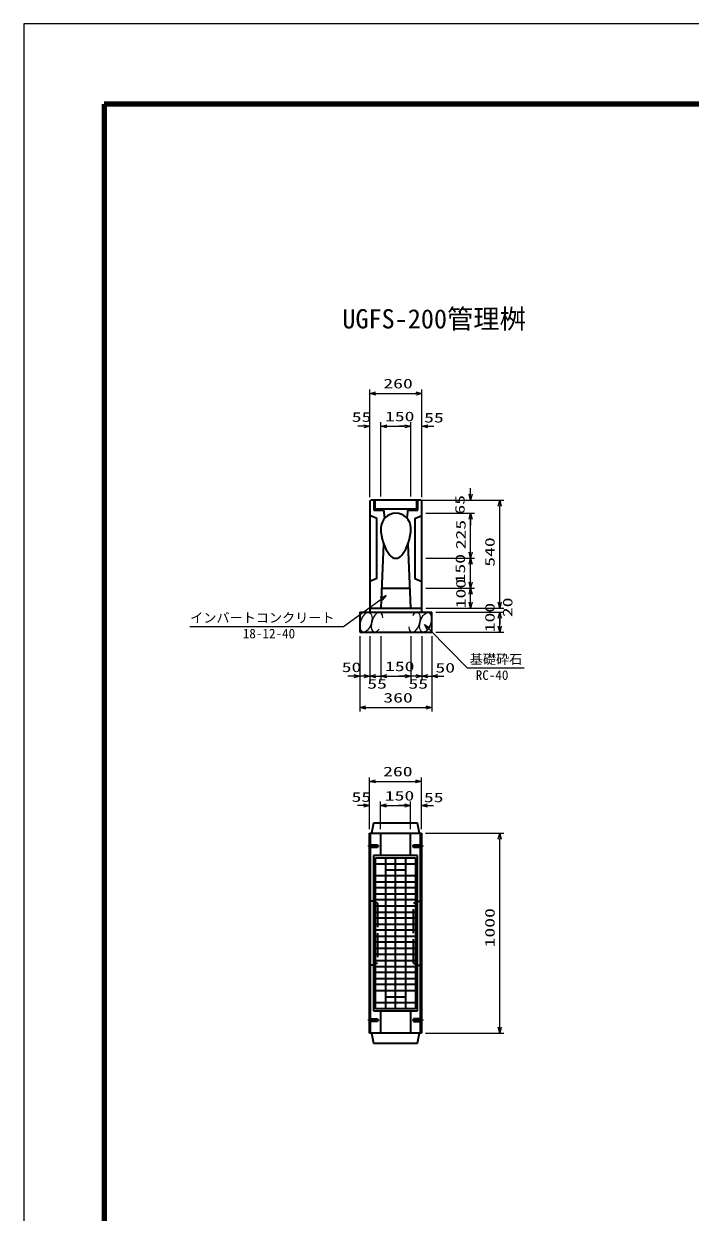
# Model space of a CAD drawing. Units: millimetres on the paper. Extents: x 0 to 841, y 0 to 594.
# Drawn here: x 0 to 166.6, y 297 to 594 of the extents above; entities that cross this region are included whole.
import ezdxf
from ezdxf.enums import TextEntityAlignment as Align

# ---------------------------------------------------------------- set-up
doc = ezdxf.new("R2010")
doc.units = ezdxf.units.MM
doc.linetypes.add('DASHED', pattern=[7.5, 6, -1.5])
doc.linetypes.add('USER1', pattern=[18.5, 12, -1.5, 3.5, -1.5])
for name, color, linetype, lineweight in [('D-BMK（構造物基準線）', 2, 'USER1', 18), ('D-STR-DIM（寸法）', 7, 'Continuous', 13), ('D-STR-HTXT(基礎砕石-旗)', 7, 'Continuous', 13), ('D-STR-HTXT（旗上げ）', 7, 'Continuous', 13), ('D-STR-STRF(グリ)', 7, 'Continuous', 25), ('D-STR（構造物）', 1, 'Continuous', 35), ('D-TTL-LINE（区切線）', 7, 'Continuous', 18), ('D-TTL（外枠）', 2, 'Continuous', 140)]:
    doc.layers.add(name, color=color, linetype=linetype, lineweight=lineweight)
doc.layers.add('D-STR-TXT(文字)', color=7, linetype='Continuous')
doc.styles.add('ＭＳ ゴシック', font='')
doc.styles.get('ＭＳ ゴシック').set_extended_font_data('MS Gothic')

# ---------------------------------------------------------------- blocks, each defined once
blk = doc.blocks.new('_Open30')
at = {"color": 7, "linetype": 'Continuous', "lineweight": 13}
for p, q in [((-1, 0.2679), (0, 0)), ((0, 0), (-1, -0.2679)), ((0, 0), (-1, 0))]:
    blk.add_line(p, q, dxfattribs=at)

msp = doc.modelspace()

# ---------------------------------------------------------------- linework, layer by layer
at = {"layer": 'D-BMK（構造物基準線）'}
for p, q in [((88.833, 388.475), (85.984, 388.475)), ((99.908, 388.475), (97.059, 388.475)), ((88.833, 344.975), (85.984, 344.975)), ((99.908, 344.975), (97.059, 344.975))]:
    msp.add_line(p, q, dxfattribs=at)
at = {"layer": 'D-STR-DIM（寸法）'}
for p, q in [((86.497, 494.408), (86.497, 502.617)), ((99.497, 494.408), (99.497, 502.617)), ((87.997, 501.617), (97.997, 501.617)), ((84.997, 493.408), (83.497, 493.408)), ((86.497, 475.676), (86.497, 494.408)), ((89.247, 475.871), (89.247, 494.408)), ((89.247, 475.84), (89.247, 494.408)), ((90.747, 493.408), (92.247, 493.408)), ((90.747, 493.408), (95.247, 493.408)), ((95.247, 493.408), (93.747, 493.408)), ((96.747, 475.84), (96.747, 494.408)), ((96.747, 475.871), (96.747, 494.408)), ((99.497, 475.676), (99.497, 494.408)), ((100.997, 493.408), (102.497, 493.408)), ((111.689, 476.426), (111.689, 477.926)), ((99.497, 474.926), (112.689, 474.926)), ((102.247, 474.929), (119.95, 474.929)), ((118.95, 449.426), (118.95, 473.429)), ((100.497, 471.675), (112.689, 471.675)), ((100.497, 471.675), (112.689, 471.675)), ((111.689, 461.926), (111.689, 470.175)), ((111.689, 470.175), (111.689, 468.675)), ((100.497, 460.426), (112.689, 460.426)), ((100.497, 460.426), (112.689, 460.426)), ((111.689, 454.426), (111.689, 458.926)), ((100.497, 452.926), (112.689, 452.926)), ((100.497, 452.926), (112.689, 452.926)), ((111.689, 449.426), (111.689, 451.426)), ((118.95, 449.426), (118.95, 450.926)), ((100.497, 447.926), (119.95, 447.926)), ((100.497, 447.926), (119.95, 447.926)), ((100.497, 447.926), (112.689, 447.926)), ((102.997, 446.926), (119.95, 446.926)), ((102.997, 446.926), (119.95, 446.926)), ((118.95, 443.426), (118.95, 445.426)), ((118.95, 445.426), (118.95, 443.926)), ((83.997, 440.926), (83.997, 429.959)), ((86.497, 440.926), (86.497, 429.959)), ((86.497, 440.926), (86.497, 429.959)), ((89.247, 440.926), (89.247, 429.959)), ((89.247, 440.926), (89.247, 429.959)), ((96.747, 440.926), (96.747, 429.959)), ((96.747, 440.926), (96.747, 429.959)), ((99.497, 440.926), (99.497, 429.959)), ((99.497, 440.926), (99.497, 429.959)), ((101.997, 440.926), (101.997, 429.959)), ((102.997, 441.926), (119.95, 441.926)), ((82.497, 430.959), (80.997, 430.959)), ((84.997, 430.959), (83.497, 430.959)), ((87.997, 430.959), (89.497, 430.959)), ((90.747, 430.959), (92.247, 430.959)), ((90.747, 430.959), (95.247, 430.959)), ((95.247, 430.959), (93.747, 430.959)), ((97.997, 430.959), (96.497, 430.959)), ((100.997, 430.959), (102.497, 430.959)), ((103.497, 430.959), (104.997, 430.959)), ((83.997, 429.959), (83.997, 422.107)), ((101.997, 429.959), (101.997, 422.107)), ((85.497, 423.107), (100.497, 423.107)), ((86.446, 399.622), (86.446, 405.672)), ((87.946, 404.672), (97.946, 404.672)), ((99.446, 399.622), (99.446, 405.672)), ((84.946, 398.622), (83.446, 398.622)), ((86.446, 392.725), (86.446, 399.622)), ((89.196, 392.777), (89.196, 399.622)), ((89.196, 392.725), (89.196, 399.622)), ((90.696, 398.622), (92.196, 398.622)), ((90.696, 398.622), (95.196, 398.622)), ((95.196, 398.622), (93.696, 398.622)), ((96.696, 392.725), (96.696, 399.622)), ((96.696, 392.762), (96.696, 399.622)), ((99.446, 392.695), (99.446, 399.622)), ((100.946, 398.622), (102.446, 398.622)), ((100.446, 391.725), (119.95, 391.725)), ((118.95, 343.225), (118.95, 390.225)), ((100.446, 341.725), (119.95, 341.725))]:
    msp.add_line(p, q, dxfattribs=at)
at = {"layer": 'D-STR-HTXT(基礎砕石-旗)'}
msp.add_lwpolyline([(125.041, 432.953), (110.937, 432.953), (101.214, 442.77)], dxfattribs=at)
at = {"layer": 'D-STR-HTXT（旗上げ）'}
msp.add_lwpolyline([(41.489, 443.339), (79.934, 443.339), (89.364, 450.248)], dxfattribs=at)
at = {"layer": 'D-STR-STRF(グリ)'}
for centre, major_axis in [((85.572, 444.449), (0.79, 2.421)), ((100.421, 444.402), (-0.79, -2.421))]:
    msp.add_ellipse(centre, major_axis=major_axis, ratio=0.5139, dxfattribs=at)
for centre, major_axis in [((88.313, 444.449), (0.79, 2.421)), ((97.681, 444.402), (-0.79, -2.421))]:
    msp.add_ellipse(centre, major_axis=major_axis, ratio=0.5139, start_param=5.3575563, end_param=10.3750652, dxfattribs=at)
at = {"layer": 'D-STR（構造物）'}
for p, q in [((86.497, 474.676), (86.747, 474.926)), ((86.497, 474.676), (86.497, 446.926)), ((99.247, 474.926), (86.747, 474.926)), ((87.497, 474.926), (87.497, 472.426)), ((87.497, 474.926), (87.497, 472.426)), ((87.497, 472.426), (89.997, 472.426)), ((87.797, 472.726), (87.797, 474.926)), ((98.197, 472.726), (87.797, 472.726)), ((89.997, 472.426), (89.997, 472.726)), ((90.239, 470.467), (90.022, 472.726)), ((95.972, 472.726), (95.754, 470.467)), ((98.197, 472.726), (95.972, 472.726)), ((95.997, 472.726), (95.997, 472.426)), ((95.997, 472.426), (98.497, 472.426)), ((98.197, 474.926), (98.197, 472.726)), ((98.497, 472.426), (98.497, 474.926)), ((99.497, 474.676), (99.247, 474.926)), ((99.497, 446.926), (99.497, 474.676)), ((88.247, 470.406), (86.497, 471.156)), ((88.247, 455.406), (88.247, 470.406)), ((97.747, 470.406), (99.497, 471.156)), ((97.747, 470.406), (97.747, 455.406)), ((89.926, 464.075), (89.247, 447.926)), ((96.747, 447.926), (96.067, 464.075)), ((88.247, 455.406), (86.497, 454.656)), ((97.747, 455.406), (99.497, 454.656)), ((89.457, 452.926), (96.536, 452.926)), ((83.997, 446.926), (101.997, 446.926)), ((83.997, 446.926), (83.997, 441.926)), ((86.497, 447.926), (99.497, 447.926)), ((101.997, 441.926), (101.997, 446.926)), ((83.997, 441.926), (101.997, 441.926)), ((87.446, 394.225), (86.946, 391.725)), ((98.446, 394.225), (87.446, 394.225)), ((98.946, 391.725), (98.446, 394.225)), ((86.446, 341.725), (86.446, 391.725)), ((86.446, 391.725), (99.446, 391.725)), ((86.696, 341.725), (86.696, 391.725)), ((99.196, 341.725), (99.196, 391.725)), ((99.446, 391.725), (99.446, 341.725)), ((87.446, 386.15), (87.446, 347.3)), ((98.446, 386.15), (87.446, 386.15)), ((98.446, 347.3), (98.446, 386.15)), ((87.946, 385.6), (97.946, 385.6)), ((87.946, 347.85), (87.946, 385.6)), ((87.946, 384.09), (97.946, 384.09)), ((90.446, 385.6), (90.446, 347.85)), ((92.946, 347.85), (92.946, 385.6)), ((95.446, 385.6), (95.446, 347.85)), ((97.946, 385.6), (97.946, 347.85)), ((97.946, 381.07), (87.946, 381.07)), ((90.446, 382.58), (95.446, 382.58)), ((87.946, 379.56), (97.946, 379.56)), ((97.946, 378.05), (87.946, 378.05)), ((87.946, 376.54), (97.946, 376.54)), ((97.946, 375.03), (87.946, 375.03)), ((97.946, 373.52), (87.946, 373.52)), ((87.946, 372.01), (97.946, 372.01)), ((97.946, 370.5), (87.946, 370.5)), ((87.946, 368.99), (97.946, 368.99)), ((97.946, 367.48), (87.946, 367.48)), ((87.946, 365.97), (97.946, 365.97)), ((97.946, 364.46), (87.946, 364.46)), ((87.946, 362.95), (97.946, 362.95)), ((97.946, 361.44), (87.946, 361.44)), ((87.946, 359.93), (97.946, 359.93)), ((87.946, 358.42), (97.946, 358.42)), ((97.946, 356.91), (87.946, 356.91)), ((87.946, 355.4), (97.946, 355.4)), ((97.946, 353.89), (87.946, 353.89)), ((87.946, 352.38), (97.946, 352.38)), ((90.446, 350.87), (95.446, 350.87)), ((97.946, 349.36), (87.946, 349.36)), ((97.946, 347.85), (87.946, 347.85)), ((87.446, 347.3), (98.446, 347.3)), ((99.446, 341.725), (86.446, 341.725)), ((86.946, 341.725), (87.446, 339.225)), ((98.446, 339.225), (98.946, 341.725)), ((87.446, 339.225), (98.446, 339.225))]:
    msp.add_line(p, q, dxfattribs=at)
at = {"layer": 'D-STR（構造物）', "linetype": 'DASHED'}
for p, q in [((89.196, 391.725), (89.196, 386.256)), ((96.696, 386.256), (96.696, 391.725)), ((86.446, 388.825), (88.446, 388.825)), ((88.446, 388.125), (86.446, 388.125)), ((88.446, 388.825), (88.446, 388.125)), ((97.446, 388.825), (99.446, 388.825)), ((97.446, 388.125), (97.446, 388.825)), ((99.446, 388.125), (97.446, 388.125)), ((88.446, 374.225), (86.446, 374.975)), ((88.446, 374.225), (88.446, 359.225)), ((97.446, 374.225), (99.446, 374.975)), ((97.446, 359.225), (97.446, 374.225)), ((88.446, 359.225), (86.446, 358.475)), ((97.446, 359.225), (99.446, 358.475)), ((86.446, 345.325), (88.446, 345.325)), ((88.446, 344.625), (86.446, 344.625)), ((88.446, 345.325), (88.446, 344.625)), ((89.196, 347.3), (89.196, 341.725)), ((96.696, 347.3), (96.696, 341.725)), ((99.446, 345.325), (97.446, 345.325)), ((97.446, 345.325), (97.446, 344.625)), ((97.446, 344.625), (99.446, 344.625))]:
    msp.add_line(p, q, dxfattribs=at)
at = {"layer": 'D-STR（構造物）'}
for centre, radius, start, end in [((92.997, 467.926), 3.75, 0, 180), ((100.497, 467.926), 11.25, 180, 216.86989), ((85.497, 467.926), 11.25, 323.13008, 359.99998), ((92.997, 462.301), 1.875, 216.86978, 323.12999)]:
    msp.add_arc(centre, radius, start, end, dxfattribs=at)
at = {"layer": 'D-TTL-LINE（区切線）'}
for p, q in [((841, 594), (0, 594)), ((0, 594), (0, 0))]:
    msp.add_line(p, q, dxfattribs=at)
at = {"layer": 'D-TTL（外枠）'}
for p, q in [((820.9, 573.9), (20.1, 573.9)), ((20.1, 573.9), (20.1, 20.1))]:
    msp.add_line(p, q, dxfattribs=at)

# ---------------------------------------------------------------- block references
at = {"layer": 'D-STR-DIM（寸法）', "xscale": 1.5, "yscale": 1.5}
for p, rotation in [((86.497, 501.617), 180), ((89.247, 493.408), 180), ((89.247, 493.408), 180), ((99.497, 493.408), 180), ((111.689, 474.926), 270), ((118.95, 474.929), 90), ((111.689, 471.675), 90), ((111.689, 471.675), 90), ((111.689, 460.426), 270), ((111.689, 460.426), 90), ((111.689, 452.926), 270), ((111.689, 452.926), 90), ((111.689, 447.926), 270), ((118.95, 447.926), 270), ((118.95, 447.926), 270), ((118.95, 446.926), 90), ((118.95, 446.926), 90), ((118.95, 441.926), 270), ((86.497, 430.959), 180), ((89.247, 430.959), 180), ((89.247, 430.959), 180), ((99.497, 430.959), 180), ((101.997, 430.959), 180), ((83.997, 423.107), 180), ((86.446, 404.672), 180), ((89.196, 398.622), 180), ((89.196, 398.622), 180), ((99.446, 398.622), 180), ((118.95, 391.725), 90), ((118.95, 341.725), 270)]:
    msp.add_blockref('_Open30', p, dxfattribs=dict(at, rotation=rotation))
for p in [(99.497, 501.617), (86.497, 493.408), (96.747, 493.408), (96.747, 493.408), (83.997, 430.959), (86.497, 430.959), (96.747, 430.959), (96.747, 430.959), (99.497, 430.959), (101.997, 423.107), (99.446, 404.672), (86.446, 398.622), (96.696, 398.622), (96.696, 398.622)]:
    msp.add_blockref('_Open30', p, dxfattribs=at)
at = {"layer": 'D-STR-HTXT(基礎砕石-旗)', "xscale": 1.5, "yscale": 1.5, "rotation": 134.72505}
msp.add_blockref('_Open30', (100.158, 443.835), dxfattribs=at)
at = {"layer": 'D-STR-HTXT（旗上げ）', "xscale": 1.5, "yscale": 1.5, "rotation": 36.22839}
msp.add_blockref('_Open30', (90.574, 451.135), dxfattribs=at)

# ---------------------------------------------------------------- texts
at = {"layer": 'D-STR-DIM（寸法）', "style": 'ＭＳ ゴシック', "width": 1.5}
for s, p in [('260', (89.872, 502.154)), ('55', (81.978, 493.802)), ('150', (90.288, 493.946)), ('55', (100.062, 493.632)), ('50', (79.471, 431.265)), ('150', (90.288, 431.496)), ('50', (102.889, 431.146)), ('55', (85.852, 427.11)), ('55', (96.148, 427.11)), ('360', (89.872, 423.645)), ('260', (89.821, 405.209)), ('55', (81.927, 398.84)), ('150', (90.238, 399.159)), ('55', (100.011, 398.745))]:
    msp.add_text(s, height=2.405, dxfattribs=at).set_placement(p, align=Align.BOTTOM_LEFT)
for s, p in [('65', (110.923, 471.335)), ('225', (111.152, 462.671)), ('540', (118.412, 458.302)), ('150', (111.022, 454.15)), ('100', (111.152, 447.926)), ('100', (118.412, 441.926)), ('20', (122.864, 445.707)), ('1000', (118.412, 363.183))]:
    msp.add_text(s, height=2.405, rotation=90, dxfattribs=at).set_placement(p, align=Align.BOTTOM_LEFT)
at = {"layer": 'D-STR-HTXT(基礎砕石-旗)', "style": 'ＭＳ ゴシック'}
for s, p in [('基礎砕石', (111.472, 433.289)), ('RC-40', (112.96, 429.303))]:
    msp.add_text(s, height=2.405, dxfattribs=at).set_placement(p, align=Align.BOTTOM_LEFT)
at = {"layer": 'D-STR-HTXT（旗上げ）', "style": 'ＭＳ ゴシック'}
for s, p in [('インバートコンクリート', (41.597, 443.636)), ('18-12-40', (54.74, 439.689))]:
    msp.add_text(s, height=2.405, dxfattribs=at).set_placement(p, align=Align.BOTTOM_LEFT)
at = {"layer": 'D-STR-TXT(文字)', "style": 'ＭＳ ゴシック'}
msp.add_text('UGFS-200管理桝', height=4.811, dxfattribs=at).set_placement((79.611, 516.421), align=Align.BOTTOM_LEFT)

doc.saveas('drawing.dxf')
